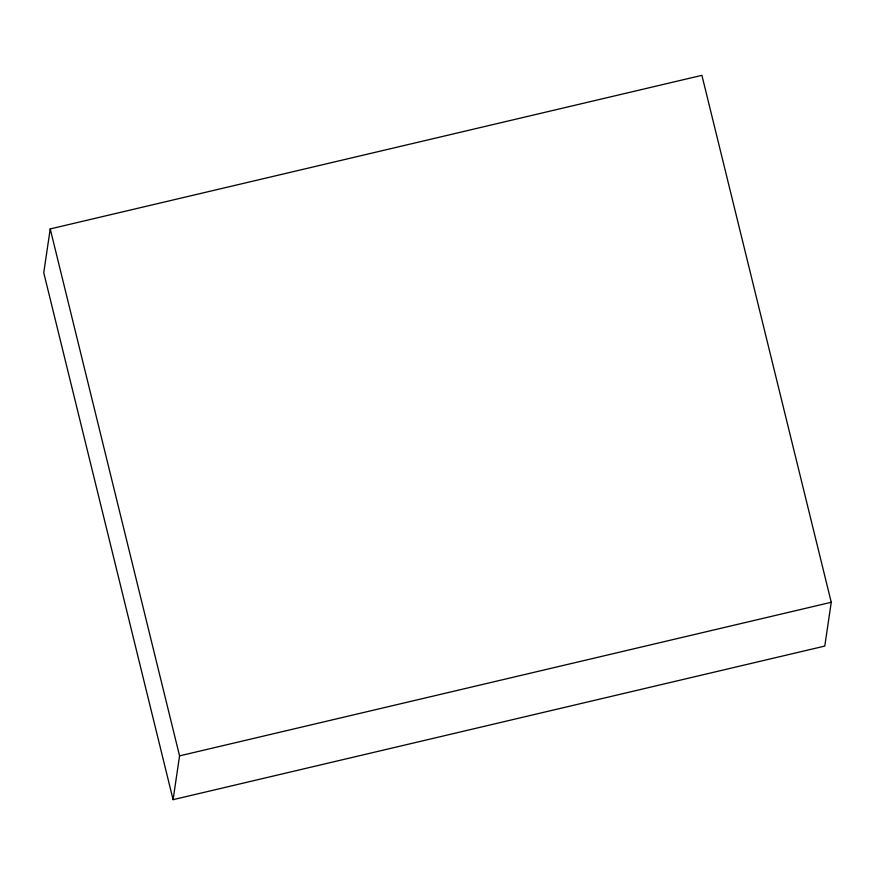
<?xml version="1.0" encoding="UTF-8"?>
<svg xmlns="http://www.w3.org/2000/svg" width="875" height="875" viewBox="0 0 875 875"><rect width="100%" height="100%" fill="white"/><g stroke="black" fill="none" stroke-linecap="round" stroke-linejoin="round"><path stroke-width="1.31" d="M50.225 228.922L43.75 272.716L173.097 799.663L824.775 646.078L831.25 602.284L701.903 75.337L50.225 228.922L179.561 755.869L173.097 799.663M179.561 755.869L831.25 602.284"/></g></svg>
